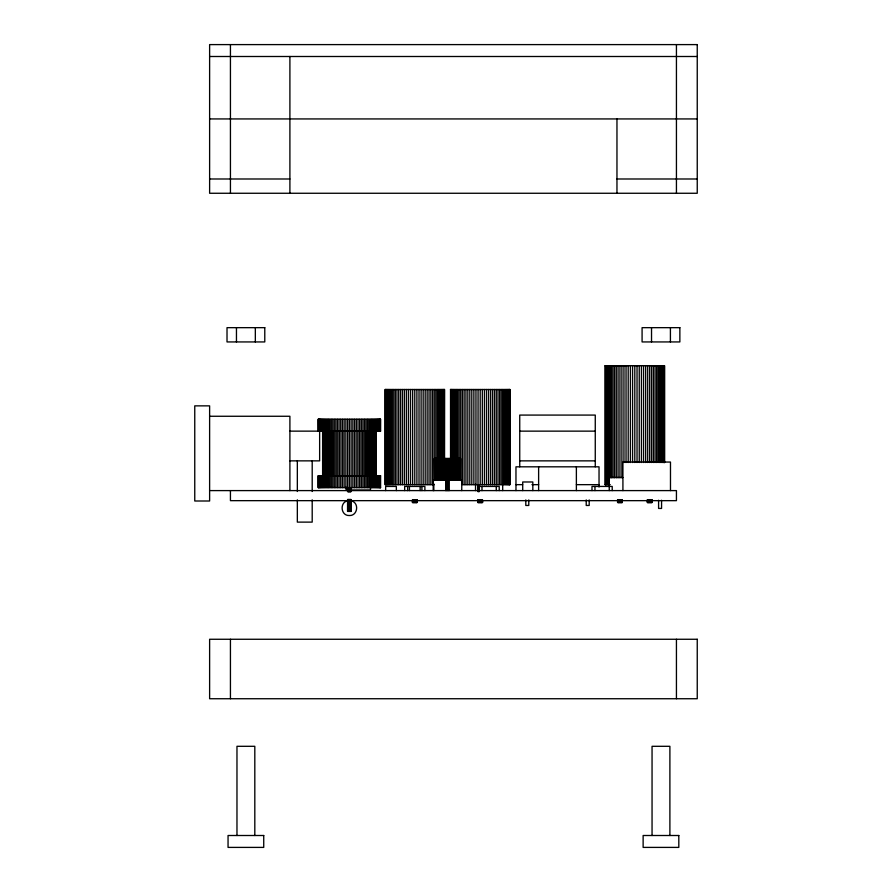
<?xml version="1.0" encoding="UTF-8"?>
<svg xmlns="http://www.w3.org/2000/svg" width="892" height="892" viewBox="0 0 892 892"><rect width="100%" height="100%" fill="white"/><g stroke="black" fill="none" stroke-linecap="round" stroke-linejoin="round"><path stroke-width="1.34" d="M209.62 490.6L209.62 405.86L194.757 405.86L194.757 501.003L209.62 501.003L209.62 490.6L676.437 490.6L676.437 500.657L230.437 500.657L230.437 490.6M348.17 500.758C339.373 501.705 340.532 515.989 349.363 515.52C357.848 515.989 359.487 502.452 351.147 500.869M209.62 56.497L697.243 56.497M209.62 118.937L697.243 118.937M209.62 178.991L289.9 178.991M616.963 178.991L697.243 178.991M605.077 365.72L664.54 365.72L664.54 462.524M444.439 389.503L444.439 458.455L444.517 389.503L385.043 389.503L385.043 484.657L434.248 484.657M450.46 389.503L509.923 389.503L509.923 484.657L462.379 484.657L462.379 389.503M209.62 416.263L289.9 416.263L289.9 490.6M289.9 431.137L380.583 431.137M519.735 431.137L595.265 431.137M289.9 460.863L319.637 460.863L319.637 431.137M519.735 460.863L595.265 460.863M380.583 475.737L318.143 475.737L318.143 487.623L380.583 487.623M622.917 477.521L609.325 477.521L609.325 486.675M515.966 484.657L522.623 484.657M531.955 484.657L538.623 484.657M576.377 484.657L599.034 484.657M605.077 484.657L610.239 484.657M479.004 486.441L499.219 486.441L499.219 490.6M348.805 490.009L346.096 490.009L346.096 487.233M351.515 490.009L370.481 490.009L370.481 487.233M482.516 502.497L482.46 499.754L482.572 502.497L477.833 502.497L477.878 499.754M652.019 502.497L651.963 499.754L652.052 502.497L647.302 502.497L647.302 499.754M347.579 499.52L347.59 511.417L351.136 511.417L351.136 499.52M676.437 44.6L676.437 193.263M676.437 639.263L676.437 698.737M670.483 490.6L670.483 462.056L622.917 462.056L622.917 490.6M670.416 327.665L670.416 341.937M669.892 835.503L669.892 746.303L652.052 746.303L652.052 835.503M664.451 365.72L664.451 462.524M664.206 365.72L664.206 462.524M663.793 365.72L663.793 462.524M663.213 365.72L663.213 462.524M662.488 365.72L662.488 462.524M661.596 365.72L661.596 462.524M661.563 500.245L661.563 508.44L658.597 508.44L658.597 500.245M660.559 365.72L660.559 462.524M659.378 365.72L659.378 462.524M658.051 365.72L658.051 462.524M656.601 365.72L656.601 462.524M655.029 365.72L655.029 462.524M653.345 365.72L653.345 462.524M651.717 499.754L651.717 502.497M651.528 327.665L651.528 341.937M651.55 365.72L651.55 462.524M651.595 499.754L651.595 502.497M651.316 499.754L651.461 502.497M651.16 499.754L651.16 502.497M650.982 499.754L650.982 502.497M650.803 499.754L650.803 502.497M650.602 499.754L650.602 502.497M650.413 499.754L650.413 502.497M650.201 499.754L650.201 502.497M649.989 499.754L649.989 502.497M649.677 365.72L649.677 462.524M649.777 499.754L649.777 502.497M649.566 499.754L649.566 502.497M649.354 499.754L649.354 502.497M649.142 499.754L649.142 502.497M648.941 499.754L648.941 502.497M648.74 499.754L648.74 502.497M648.551 499.754L648.551 502.497M648.361 499.754L648.361 502.497M648.194 499.754L648.194 502.497M648.027 499.754L648.027 502.497M647.882 499.754L647.748 502.497M647.703 365.72L647.703 462.524M647.625 499.754L647.625 502.497M647.525 499.754L647.525 502.497M645.674 365.72L645.674 462.524M643.567 365.72L643.567 462.524M641.426 365.72L641.426 462.524M639.241 365.72L639.241 462.524M637.033 365.72L637.033 462.524M634.803 365.72L634.803 462.524M632.584 365.72L632.584 462.524M630.376 365.72L630.376 462.524M628.191 365.72L628.191 462.524M626.039 365.72L626.039 462.524M623.943 365.72L623.943 462.524M622.17 502.497L622.282 499.754L622.304 502.497L617.565 502.497L617.565 499.754M622.081 499.754L621.98 502.497M621.902 365.72L621.902 477.744M621.735 499.754L621.869 502.497M621.579 499.754L621.579 502.497M621.423 499.754L621.423 502.497M621.245 499.754L621.245 502.497M621.066 499.754L621.066 502.497M620.877 499.754L620.877 502.497M620.676 499.754L620.676 502.497M620.464 499.754L620.464 502.497M620.263 499.754L620.263 502.497M619.94 365.72L619.94 477.744M620.052 499.754L620.052 502.497M619.828 499.754L619.828 502.497M619.617 499.754L619.617 502.497M619.405 499.754L619.405 502.497M619.204 499.754L619.204 502.497M619.003 499.754L619.003 502.497M618.814 499.754L618.814 502.497M618.624 499.754L618.624 502.497M618.457 499.754L618.457 502.497M618.301 499.754L618.301 502.497M618.056 365.72L618.056 477.744M618.011 499.754L618.145 502.497M617.9 499.754L617.9 502.497L617.643 499.754M616.963 118.937L616.963 193.263M616.272 365.72L616.272 477.744M614.577 365.72L614.577 477.744M613.005 365.72L613.005 477.744M612.213 490.6L612.213 486.441L591.987 486.441L591.987 490.6M611.555 365.72L611.555 477.744M610.239 365.72L610.239 477.744M609.236 486.441L609.236 490.6M609.058 365.72L609.058 484.657M608.021 365.72L608.021 484.657M607.129 365.72L607.129 484.657M606.393 365.72L606.393 484.657M605.813 365.72L605.813 484.657M605.4 365.72L605.4 484.657M605.155 365.72L605.155 484.657M599.034 487.032L599.034 466.817L515.966 466.817L515.966 490.6M595.265 466.817L595.265 415.081L519.735 415.081L519.735 466.817M594.964 486.441L594.964 490.6M589.199 499.921L589.199 505.463L586.222 505.463L586.222 499.921M576.377 466.817L576.377 490.6M538.623 466.817L538.623 490.6M532.825 490.6L532.825 481.981L522.712 481.981L522.712 490.6M528.778 499.921L528.778 505.463L525.801 505.463L525.801 499.921M509.856 389.503L509.856 484.657M509.622 389.503L509.622 484.657M509.243 389.503L509.243 484.657M508.719 389.503L508.719 484.657M508.05 389.503L508.05 484.657M507.236 389.503L507.236 484.657M506.288 389.503L506.288 484.657M505.207 389.503L505.207 484.657M503.991 389.503L503.991 484.657M502.664 389.503L502.698 490.6M501.215 389.503L501.215 484.657M499.665 389.503L499.665 484.657M498.015 389.503L498.015 484.657M496.264 389.503L496.264 484.657M496.253 486.441L496.253 490.6M494.447 389.503L494.447 484.657M492.54 389.503L492.54 484.657M490.589 389.503L490.589 484.657M488.571 389.503L488.571 484.657M486.519 389.503L486.519 484.657M484.423 389.503L484.423 484.657M482.316 389.503L482.316 484.657M482.182 499.754L482.182 502.497M482.048 499.754L482.048 502.497M481.981 486.441L481.981 490.6M481.914 499.754L481.914 502.497M481.758 499.754L481.758 502.497M481.591 499.754L481.591 502.497M481.412 499.754L481.412 502.497M481.223 499.754L481.223 502.497M481.033 499.754L481.033 502.497M480.821 499.754L480.821 502.497M480.621 499.754L480.621 502.497M480.409 499.754L480.409 502.497M480.197 389.503L480.197 484.657M480.197 499.754L480.197 502.497M479.985 499.754L479.985 502.497M479.773 499.754L479.773 502.497M479.562 499.754L479.562 502.497M479.361 484.657L479.361 491.514M479.361 499.754L479.361 502.497M479.16 484.657L479.16 491.514M479.16 499.754L479.16 502.497M478.971 484.657L478.971 491.514M478.971 499.754L478.971 502.497M478.792 484.657L478.792 491.514M478.792 499.754L478.792 502.497M478.48 484.657L478.48 491.514M478.48 499.754L478.48 502.497M478.335 484.657L478.335 491.514M478.335 499.754L478.335 502.497M478.212 484.657L478.212 491.514M478.212 502.497L478.101 499.754L477.934 502.497M478.067 389.503L478.012 491.514M477.822 484.657L477.833 491.514M475.96 389.503L475.96 484.657M475.525 484.055L475.525 490.6M473.875 389.503L473.875 484.657M471.812 389.503L471.812 484.657M469.805 389.503L469.805 484.657M467.843 389.503L467.843 484.657M465.947 389.503L465.947 484.657M464.119 389.503L464.119 484.657M461.755 490.6L461.755 479.896L433.211 479.896L433.211 490.6M460.718 389.503L460.718 480.52M460.54 479.896L460.517 458.488L434.382 458.488L434.504 479.896M460.417 458.488L460.272 479.896M460.06 458.488L460.06 479.896M459.793 458.488L459.793 479.896M459.458 458.488L459.458 479.896M459.168 389.503L459.168 458.455M459.079 458.488L459.079 479.896M458.633 458.488L458.633 479.896M458.153 458.488L458.153 479.896M457.719 389.503L457.719 458.455M457.607 458.488L457.607 479.896M457.016 458.488L457.016 479.896M456.392 389.503L456.392 479.896M455.712 458.488L455.712 479.896M455.176 389.503L455.176 458.455M455.009 458.488L455.009 479.896M454.262 458.488L454.262 479.896M454.095 389.503L454.095 458.455M453.482 458.488L453.482 479.896M453.147 389.503L453.147 458.455M452.668 458.488L452.668 479.896M452.333 389.503L452.333 458.455M451.843 458.488L451.843 479.896M451.664 389.503L451.664 458.455M451.14 389.503L451.14 458.455M450.995 458.488L450.995 479.896M450.761 389.503L450.761 458.455M450.538 389.503L450.538 458.455M450.125 458.488L450.125 479.896M449.245 458.488L449.245 490.6M448.353 458.488L448.353 490.6M447.461 458.488L447.461 490.6M446.569 458.488L446.569 490.6M445.677 458.488L445.677 490.6M444.796 458.488L444.796 479.896M444.216 389.503L444.216 458.455M443.926 458.488L443.926 479.896M443.837 389.503L443.837 458.455M443.313 389.503L443.313 458.455M443.079 458.488L443.079 479.896M442.644 389.503L442.644 458.455M442.254 458.488L442.254 479.896M441.83 389.503L441.83 458.455M441.44 458.488L441.44 479.896M440.882 389.503L440.882 458.455M440.659 458.488L440.659 479.896M439.912 458.488L439.912 479.896M439.789 389.503L439.789 458.455M439.198 458.488L439.198 479.896M438.585 389.503L438.529 479.896M437.894 458.488L437.894 479.896M437.247 389.503L437.314 479.896M436.768 458.488L436.768 479.896M436.277 458.488L436.277 479.896M435.809 389.503L435.842 479.896M435.463 458.488L435.463 479.896M435.129 458.488L435.129 479.896M434.861 458.488L434.861 479.896M434.649 458.488L434.649 479.896M434.248 389.503L434.248 480.52M433.813 483.843L433.813 490.6M432.598 389.503L432.598 484.657M430.858 389.503L430.858 484.657M429.03 389.503L429.03 484.657M427.134 389.503L427.134 484.657M425.172 389.503L425.172 484.657M424.893 490.6L424.893 486.441L404.667 486.441L404.667 490.6M423.154 389.503L423.154 484.657M421.916 486.441L421.916 490.6M421.102 389.503L421.102 484.657M420.132 486.441L420.132 490.6M419.017 389.503L419.017 484.657M417.133 499.754L417.155 502.497L412.427 502.497L412.461 499.754M417.043 499.754L417.043 502.497M416.898 389.503L416.898 484.657M416.876 499.754L416.765 502.497M416.642 499.754L416.642 502.497M416.497 499.754L416.497 502.497M416.341 499.754L416.341 502.497M416.174 499.754L416.174 502.497M415.995 499.754L415.995 502.497M415.817 499.754L415.817 502.497M415.616 499.754L415.616 502.497M415.416 499.754L415.416 502.497M415.204 499.754L415.204 502.497M414.992 499.754L414.992 502.497M414.78 389.503L414.78 484.657M414.78 499.754L414.78 502.497M414.568 499.754L414.568 502.497M414.356 499.754L414.356 502.497M414.144 499.754L414.144 502.497M413.944 499.754L413.944 502.497M413.743 499.754L413.743 502.497M413.565 499.754L413.565 502.497M413.386 499.754L413.386 502.497M413.219 499.754L413.063 502.497M412.918 499.754L412.918 502.497M412.684 499.754L412.795 502.497M412.662 389.503L412.662 484.657M412.595 499.754L412.517 502.497M410.554 389.503L410.554 484.657M409.428 486.441L409.428 490.6M408.458 389.503L408.458 484.657M407.644 486.441L407.644 490.6M406.406 389.503L406.406 484.657M404.388 389.503L404.388 484.657M402.426 389.503L402.426 484.657M400.53 389.503L400.53 484.657M398.702 389.503L398.702 484.657M396.962 389.503L396.962 484.657M396.349 490.6L396.349 486.441L385.645 486.441L385.645 490.6M395.312 389.503L395.312 484.657M393.751 389.503L393.751 484.657M392.313 389.503L392.313 484.657M390.975 389.503L390.975 484.657M389.771 389.503L389.771 484.657M388.689 389.503L388.689 484.657M387.73 389.503L387.73 484.657M386.927 389.503L386.927 484.657M386.247 389.503L386.247 484.657M385.723 389.503L385.723 484.657M385.355 389.503L385.355 484.657M380.538 431.137L380.583 419.24L318.143 419.24L318.199 431.137M380.538 475.737L380.538 487.623M380.393 419.24L380.393 431.137M380.393 475.737L380.393 487.623M380.148 419.24L380.148 431.137M380.148 475.737L380.148 487.623M379.802 419.24L379.802 431.137M379.802 475.737L379.802 487.623M379.368 419.24L379.368 431.137M379.368 475.737L379.368 487.623M378.832 419.24L378.832 431.137M378.832 475.737L378.832 487.623M378.208 419.24L378.208 431.137M378.208 475.737L378.208 487.623M377.494 419.24L377.494 431.137M377.494 475.737L377.494 487.623M376.692 419.24L376.692 431.137M376.692 475.737L376.692 487.623M376.112 430.881L376.112 475.737M376 430.881L376 475.737M375.8 419.24L375.8 487.623M375.454 430.881L375.454 475.737M375.019 430.881L375.019 475.737M374.83 419.24L374.83 431.137M374.83 475.737L374.83 487.623M374.484 430.881L374.484 475.737M373.837 430.881L373.781 487.623M373.781 419.24L373.781 431.137M373.09 430.881L373.09 475.737M372.644 419.24L372.644 431.137M372.644 475.737L372.644 487.623M372.254 430.881L372.254 475.737M371.44 419.24L371.44 431.137M371.44 475.737L371.44 487.623M371.317 430.881L371.317 475.737M370.169 419.24L370.169 487.623M369.177 430.881L369.177 475.737M368.831 419.24L368.831 431.137M368.831 475.737L368.831 487.623M367.983 430.881L367.983 475.737M367.437 419.24L367.437 431.137M367.437 475.737L367.437 487.623M366.712 430.881L366.712 475.737M365.976 419.24L365.976 431.137M365.976 475.737L365.976 487.623M365.374 430.881L365.374 475.737M364.471 419.24L364.471 431.137M364.471 475.737L364.471 487.623M363.969 430.881L363.969 475.737M362.91 419.24L362.91 431.137M362.91 475.737L362.91 487.623M362.498 430.881L362.498 475.737M361.316 419.24L361.316 431.137M361.316 475.737L361.316 487.623M360.981 430.881L360.981 475.737M359.677 419.24L359.677 431.137M359.677 475.737L359.677 487.623M359.409 430.881L359.409 475.737M358.015 419.24L358.015 431.137M358.015 475.737L358.015 487.623M357.803 430.881L357.803 475.737M356.309 419.24L356.309 431.137M356.309 475.737L356.309 487.623M356.153 430.881L356.153 475.737M354.592 419.24L354.592 431.137M354.592 475.737L354.592 487.623M354.481 430.881L354.481 475.737M352.864 419.24L352.864 431.137M352.864 475.737L352.864 487.623M352.786 430.881L352.786 475.737M351.113 419.24L351.102 491.592M350.879 487.623L350.879 491.592M350.879 499.52L350.879 511.417M350.757 487.623L350.623 491.592M350.757 499.52L350.623 511.417M350.478 487.623L350.478 491.592M350.478 499.52L350.478 511.417M350.311 487.623L350.311 491.592M350.311 499.52L350.311 511.417M350.143 487.623L350.143 491.592M350.143 499.52L350.143 511.417M349.954 487.623L349.954 491.592M349.954 499.52L349.954 511.417M349.764 487.623L349.764 491.592M349.764 499.52L349.764 511.417M349.564 487.623L349.564 491.592M349.564 499.52L349.564 511.417M349.363 419.24L349.363 491.592M349.363 499.52L349.363 511.417M349.162 487.623L349.162 491.592M349.162 499.52L349.162 511.417M348.973 487.623L348.973 491.592M348.973 499.52L348.973 511.417M348.772 487.623L348.772 491.592M348.772 499.52L348.772 511.417M348.594 487.623L348.594 491.592M348.594 499.52L348.594 511.417M348.415 487.623L348.415 491.592M348.415 499.52L348.415 511.417M348.259 487.623L348.259 491.592M348.259 499.52L348.259 511.417M348.103 487.623L348.103 491.592M348.103 499.52L348.103 511.417M347.858 487.623L347.858 491.592M347.969 499.52L347.969 511.417M347.657 430.881L347.59 491.592L347.624 487.623M347.679 499.52L347.624 511.417M347.612 419.24L347.612 431.137M345.873 419.24L345.873 487.623M344.134 419.24L344.134 487.623M342.584 430.881L342.584 475.737M342.417 419.24L342.417 431.137M342.417 475.737L342.417 487.623M340.934 430.881L340.934 475.737M340.722 419.24L340.722 431.137M340.722 475.737L340.722 487.623M339.328 430.881L339.328 475.737M339.06 419.24L339.06 431.137M339.06 475.737L339.06 487.623M337.756 430.881L337.756 475.737M337.421 419.24L337.421 431.137M337.421 475.737L337.421 487.623M336.239 430.881L336.239 475.737M335.827 419.24L335.827 431.137M335.827 475.737L335.827 487.623M334.768 430.881L334.768 475.737M334.266 419.24L334.266 431.137M334.266 475.737L334.266 487.623M333.363 430.881L333.363 475.737M332.761 419.24L332.761 431.137M332.761 475.737L332.761 487.623M332.025 430.881L332.025 475.737M331.3 419.24L331.3 431.137M331.3 475.737L331.3 487.623M330.754 430.881L330.754 475.737M329.906 419.24L329.906 431.137M329.906 475.737L329.906 487.623M329.561 430.881L329.561 475.737M328.568 419.24L328.568 431.137M328.568 487.623L328.446 430.881M327.42 430.881L327.42 475.737M327.286 419.24L327.286 431.137M327.286 475.737L327.286 487.623M326.483 430.881L326.483 475.737M326.093 419.24L326.093 431.137M326.093 475.737L326.093 487.623M325.647 430.881L325.647 475.737M324.956 419.24L324.956 431.137M324.956 475.737L324.956 487.623M324.9 430.881L324.9 475.737M324.253 430.881L324.253 475.737M323.907 419.24L323.907 431.137M323.907 475.737L323.907 487.623M323.718 430.881L323.718 475.737M323.283 430.881L323.283 475.737M322.937 419.24L322.937 487.623M322.737 430.881L322.726 475.737M322.625 430.881L322.614 475.737M322.045 419.24L322.045 431.137M322.045 475.737L322.045 487.623M321.243 419.24L321.243 431.137M321.243 475.737L321.243 487.623M320.529 419.24L320.529 431.137M320.529 475.737L320.529 487.623M319.905 419.24L319.905 431.137M319.905 475.737L319.905 487.623M319.369 419.24L319.369 431.137M319.369 475.737L319.369 487.623M318.935 419.24L318.935 431.137M318.935 475.737L318.935 487.623M318.589 419.24L318.589 431.137M318.589 475.737L318.589 487.623M318.344 419.24L318.344 431.137M318.344 475.737L318.344 487.623M312.2 460.863L312.2 491.492M312.2 499.843L312.2 522.121L297.337 522.121L297.337 499.843M297.337 460.863L297.337 491.492M289.9 56.497L289.9 193.263M255.335 327.665L255.335 341.937M254.811 835.503L254.811 746.303L236.971 746.303L236.971 835.503M236.458 327.665L236.458 341.937M230.437 44.6L230.437 193.263M230.437 639.263L230.437 698.737M697.243 44.6L209.62 44.6L209.62 193.263L697.243 193.263L697.243 44.6M264.779 327.665L227.014 327.665L227.014 341.937L264.779 341.937L264.779 327.665M679.86 327.665L642.084 327.665L642.084 341.937L679.86 341.937L679.86 327.665M697.243 639.263L209.62 639.263L209.62 698.737L697.243 698.737L697.243 639.263M263.731 835.503L228.051 835.503L228.051 847.4L263.731 847.4L263.731 835.503M678.812 835.503L643.132 835.503L643.132 847.4L678.812 847.4L678.812 835.503"/></g></svg>
